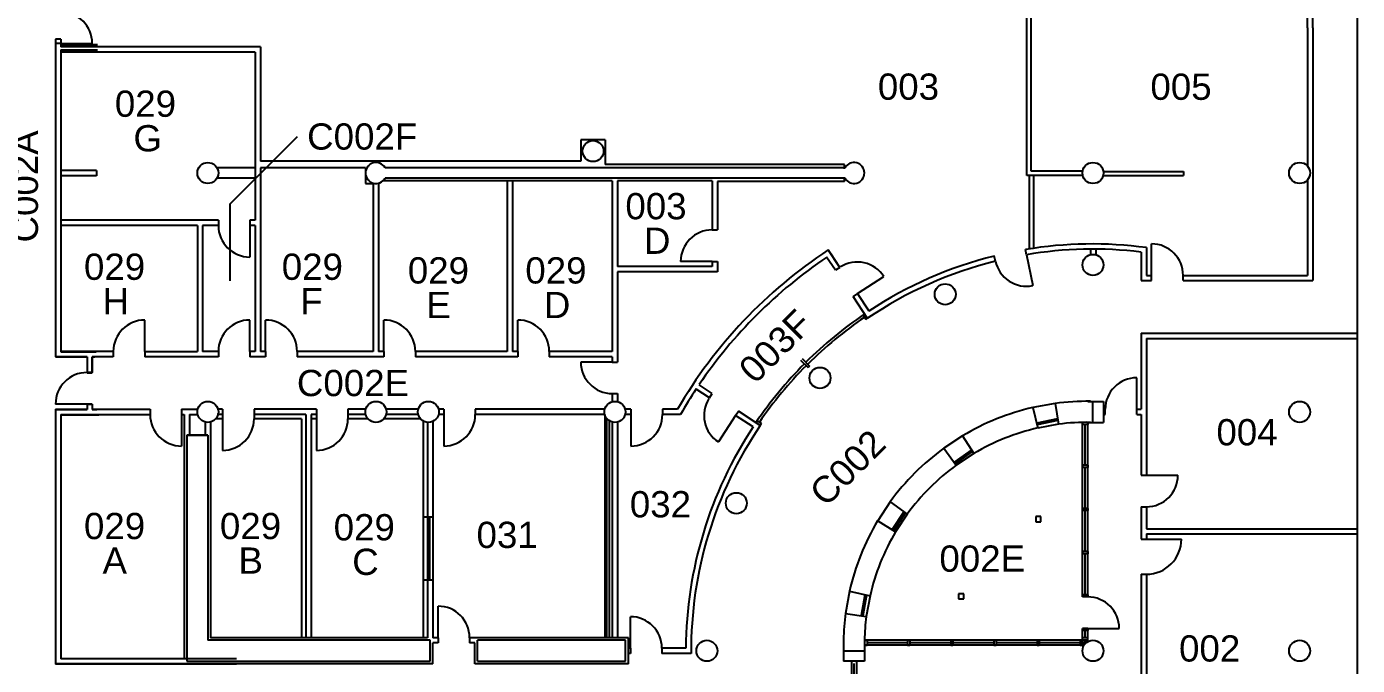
# Model space of a CAD drawing. Header units: inches. Extents: x 9 to 4499, y 3 to 3469.
# Drawn here: x 887 to 2407, y 1089 to 1819 of the extents above; entities that cross this region are included whole.
import ezdxf

# ---------------------------------------------------------------- set-up
doc = ezdxf.new("R2010")
doc.units = ezdxf.units.IN
doc.header["$MEASUREMENT"] = 0
for name, color, linetype in [('A-DOOR', 4, 'Continuous'), ('A-FLOR-TEXT', 7, 'Continuous'), ('A-GLAZ', 3, 'Continuous'), ('A-ROOF-OTLN', 6, 'Continuous'), ('A-WALL', 5, 'Continuous'), ('A-WALL-JAMB', 6, 'Continuous'), ('P-SANR-EQPM', 5, 'Continuous'), ('S-COLS', 6, 'Continuous')]:
    doc.layers.add(name, color=color, linetype=linetype)
doc.styles.add('ROMANS', font='arial.ttf', dxfattribs={"width": 0.9})

msp = doc.modelspace()

# ---------------------------------------------------------------- linework, layer by layer
at = {"layer": 'A-DOOR'}
for p, q in [((925.8, 1799.8), (961.8, 1799.8)), ((1141.8, 1591.8), (1141.8, 1555.8)), ((2171.8, 1534.8), (2171.8, 1570.8)), ((1669.8, 1550.8), (1633.8, 1550.8)), ((2028.7, 1558.4), (2036, 1523.2)), ((1835.7, 1514.1), (1866.1, 1533.4)), ((1021.8, 1447.8), (1021.8, 1483.8)), ((1021.8, 1447.8), (1021.8, 1483.8)), ((1141.8, 1447.8), (1141.8, 1483.8)), ((1141.8, 1447.8), (1141.8, 1483.8)), ((1159.8, 1447.8), (1159.8, 1483.8)), ((1159.8, 1447.8), (1159.8, 1483.8)), ((1294.8, 1447.8), (1294.8, 1483.8)), ((1294.8, 1447.8), (1294.8, 1483.8)), ((1447.8, 1447.8), (1447.8, 1483.8)), ((1447.8, 1447.8), (1447.8, 1483.8)), ((1555.8, 1435.8), (1519.8, 1435.8)), ((2154.8, 1381.8), (2154.8, 1417.8)), ((955.8, 1387.8), (919.8, 1387.8)), ((1063.8, 1375.8), (1063.8, 1339.8)), ((1063.8, 1375.8), (1063.8, 1339.8)), ((1110.6, 1370.8), (1110.6, 1334.8)), ((1217.8, 1370.8), (1217.8, 1334.8)), ((1363.3, 1375.8), (1363.3, 1339.8)), ((1577.1, 1375.8), (1577.1, 1339.8)), ((1696.5, 1374.8), (1677.2, 1344.5)), ((2165.8, 1306.4), (2201.8, 1306.4)), ((2165.8, 1233.3), (2205.8, 1233.3)), ((1356.8, 1120.8), (1356.8, 1156.8)), ((1356.8, 1120.8), (1356.8, 1156.8)), ((1576.4, 1108.8), (1576.4, 1144.8)), ((1576.4, 1108.8), (1576.4, 1144.8)), ((2098.8, 1131.4), (2134.8, 1131.4))]:
    msp.add_line(p, q, dxfattribs=at)
for centre, radius, start, end in [((925.8, 1799.8), 36, 0, 90), ((1141.8, 1591.8), 36, 180, 270), ((1669.8, 1550.8), 36, 90, 180), ((2171.8, 1534.8), 36, 0, 90), ((2028.7, 1558.4), 36, 191.66, 281.66), ((1835.7, 1514.1), 36, 32.4974, 122.4974), ((1021.8, 1447.8), 36, 90, 180), ((1021.8, 1447.8), 36, 90, 180), ((1141.8, 1447.8), 36, 90, 180), ((1141.8, 1447.8), 36, 90, 180), ((1159.8, 1447.8), 36, 0, 90), ((1159.8, 1447.8), 36, 0, 90), ((1294.8, 1447.8), 36, 0, 90), ((1294.8, 1447.8), 36, 0, 90), ((1447.8, 1447.8), 36, 0, 90), ((1447.8, 1447.8), 36, 0, 90), ((1555.8, 1435.8), 36, 180, 270), ((955.8, 1387.8), 36, 90, 180), ((2154.8, 1381.8), 36, 90, 180), ((1696.5, 1374.8), 36, 147.5026, 237.5026), ((1063.8, 1375.8), 36, 180, 270), ((1063.8, 1375.8), 36, 180, 270), ((1110.6, 1370.8), 36, 270, 0), ((1217.8, 1370.8), 36, 270, 0), ((1363.3, 1375.8), 36, 270, 0), ((1577.1, 1375.8), 36, 270, 0), ((2165.8, 1306.4), 36, 270, 0), ((2165.8, 1233.3), 40, 270, 0), ((1356.8, 1120.8), 36, 0, 90), ((1356.8, 1120.8), 36, 0, 90), ((2098.8, 1131.4), 36, 0, 90), ((1576.4, 1108.8), 36, 0, 90), ((1576.4, 1108.8), 36, 0, 90)]:
    msp.add_arc(centre, radius, start, end, dxfattribs=at)
at = {"layer": 'A-FLOR-TEXT'}
for p, q in [((1119.2, 1616.6), (1196.1, 1693.6)), ((1119.2, 1528.5), (1119.2, 1616.6)), ((1339.8, 1258.8), (1350.8, 1258.8)), ((1339.8, 1186.8), (1350.8, 1186.8))]:
    msp.add_line(p, q, dxfattribs=at)
at = {"layer": 'A-GLAZ'}
for p, q in [((2064.2, 1370.9), (2040.7, 1365.8)), ((2064.6, 1369), (2041.1, 1363.9)), ((2092.8, 1167.4), (2092.8, 1367.2)), ((2092.8, 1167.4), (2092.8, 1367.2)), ((2095.8, 1317.9), (2095.8, 1364.3)), ((2095.8, 1320.5), (2095.8, 1363.9)), ((2098.8, 1169.9), (2098.8, 1367.2)), ((1965.8, 1335.2), (1946.1, 1321.5)), ((1966.9, 1333.6), (1947.2, 1319.9)), ((2095.8, 1268.6), (2095.8, 1315.4)), ((1888.6, 1264.5), (1875.6, 1244.3)), ((1890.2, 1263.5), (1877.3, 1243.3)), ((2095.8, 1219.2), (2095.8, 1266.1)), ((1339.8, 1258.8), (1339.8, 1186.8)), ((1344.8, 1258.8), (1344.8, 1186.8)), ((1346.8, 1258.8), (1346.8, 1186.8)), ((1350.8, 1258.8), (1350.8, 1186.8)), ((2095.8, 1169.9), (2095.8, 1216.7)), ((1844.3, 1169.7), (1840, 1146.1)), ((1846.2, 1169.4), (1842, 1145.7)), ((2092.8, 1112.1), (2092.8, 1131.4)), ((2092.8, 1118.1), (2092.8, 1131.4)), ((2095.8, 1120.6), (2095.8, 1128.9)), ((2098.8, 1118.1), (2098.8, 1128.9)), ((2098.8, 1118.1), (1843.7, 1118.1)), ((2092.8, 1112.1), (1843.7, 1112.1)), ((1893, 1115.1), (1846.7, 1115.1)), ((1890.1, 1115.1), (1846.7, 1115.1)), ((1942.4, 1115.1), (1895.5, 1115.1)), ((1991.7, 1115.1), (1944.9, 1115.1)), ((2041, 1115.1), (1994.2, 1115.1)), ((2090.3, 1115.1), (2043.5, 1115.1)), ((1828.8, 1093.8), (1828.8, 982.8)), ((1831.8, 1091.3), (1831.8, 1039.5)), ((1834.8, 1093.8), (1834.8, 982.8))]:
    msp.add_line(p, q, dxfattribs=at)
at = {"layer": 'A-ROOF-OTLN'}
for radius, start, end in [(465, 124.1197, 134.846), (462, 124.4337, 134.845), (465, 135.154, 145.8803), (462, 135.155, 145.5663)]:
    msp.add_arc((2104.8, 1105.8), radius, start, end, dxfattribs=at)
at = {"layer": 'A-WALL'}
for p, q in [((2406.8, 847.8), (2406.8, 2322.3)), ((2029.2, 1648.8), (2029.2, 1860.3)), ((2034.2, 1653.8), (2034.2, 1855.3)), ((2349.8, 1817.8), (2349.8, 1853.8)), ((2355.8, 1817.8), (2355.8, 1853.8)), ((2349.8, 1817.8), (2349.8, 1659.7)), ((2355.8, 1817.8), (2355.8, 1528.8)), ((919.8, 1804.6), (919.8, 1441.6)), ((925.8, 1804.6), (919.8, 1804.6)), ((925.8, 1799.8), (919.8, 1799.8)), ((919.8, 1799.8), (919.8, 1441.8)), ((925.8, 1804.6), (925.8, 1798.6)), ((925.8, 1799.8), (925.8, 1795.8)), ((925.8, 1798.6), (967.6, 1798.6)), ((1153.8, 1795.8), (925.8, 1795.8)), ((1153.8, 1795.8), (1153.8, 1665.3)), ((925.8, 1792.6), (967.6, 1792.6)), ((925.8, 1792.6), (925.8, 1654.6)), ((925.8, 1789.8), (925.8, 1597.8)), ((1147.8, 1789.8), (925.8, 1789.8)), ((1147.8, 1789.8), (1147.8, 1597.8)), ((1547.8, 1689.8), (1519.8, 1689.8)), ((1519.8, 1689.8), (1519.8, 1665.3)), ((1547.8, 1689.8), (1547.8, 1661.4)), ((1147.8, 1657.8), (1104.2, 1657.8)), ((1519.8, 1665.3), (1153.8, 1665.3)), ((1273.8, 1657.8), (1153.8, 1657.8)), ((1153.8, 1657.8), (1153.8, 1447.8)), ((1273.8, 1657.8), (1273.8, 1639.8)), ((1821.4, 1657.8), (1296.2, 1657.8)), ((1820.8, 1661.4), (1547.8, 1661.4)), ((1820.8, 1656.5), (1820.8, 1661.4)), ((966.5, 1654.6), (925.8, 1654.6)), ((966.5, 1648.6), (925.8, 1648.6)), ((925.8, 1648.6), (925.8, 1447.6)), ((966.5, 1654.6), (966.5, 1648.6)), ((1147.8, 1645.8), (1104.2, 1645.8)), ((1555.8, 1642.8), (1293.7, 1642.8)), ((1821.4, 1645.8), (1296.2, 1645.8)), ((1435.8, 1642.8), (1435.8, 1447.8)), ((1441.8, 1642.8), (1441.8, 1447.8)), ((1555.8, 1642.8), (1555.8, 1447.8)), ((1669.8, 1642.8), (1561.8, 1642.8)), ((1561.8, 1642.8), (1561.8, 1544.8)), ((1669.8, 1642.8), (1669.8, 1586.8)), ((1820.8, 1642.1), (1675.8, 1642.1)), ((1675.8, 1642.1), (1675.8, 1586.8)), ((1820.8, 1642.1), (1820.8, 1647)), ((2093.2, 1648.8), (2029.2, 1648.8)), ((2032.2, 1565.1), (2032.2, 1648.8)), ((2093.2, 1653.8), (2034.2, 1653.8)), ((2037.2, 1565.8), (2037.2, 1648.8)), ((2116.4, 1648.8), (2208, 1648.8)), ((2116.7, 1653.6), (2208, 1653.6)), ((2208, 1653.6), (2208, 1648.8)), ((2349.8, 1643.8), (2349.8, 1534.8)), ((1273.8, 1639.8), (1282.8, 1639.8)), ((1282.8, 1639.8), (1282.8, 1447.8)), ((1288.8, 1640.1), (1288.8, 1447.8)), ((1105.8, 1597.8), (925.8, 1597.8)), ((1105.8, 1597.8), (1105.8, 1591.8)), ((1105.8, 1597.8), (1105.8, 1591.8)), ((1141.8, 1597.8), (1141.8, 1591.8)), ((1141.8, 1597.8), (1141.8, 1591.8)), ((1147.8, 1597.8), (1141.8, 1597.8)), ((1081.8, 1591.8), (925.8, 1591.8)), ((925.8, 1591.8), (925.8, 1447.8)), ((1081.8, 1591.8), (1081.8, 1447.8)), ((1105.8, 1591.8), (1087.8, 1591.8)), ((1087.8, 1591.8), (1087.8, 1447.8)), ((1147.8, 1591.8), (1141.8, 1591.8)), ((1147.8, 1591.8), (1147.8, 1447.8)), ((1669.8, 1586.8), (1675.8, 1586.8)), ((2165.8, 1566.5), (2165.8, 1534.8)), ((1669.8, 1550.8), (1669.8, 1544.8)), ((1669.8, 1550.8), (1675.8, 1550.8)), ((1675.8, 1550.8), (1675.8, 1538.8)), ((1810.7, 1540.7), (1800.6, 1555.6)), ((1815.7, 1544), (1802.3, 1563.9)), ((1815.7, 1544), (1805.6, 1558.9)), ((1993.5, 1551.1), (1992, 1557)), ((2028.7, 1558.4), (2027.8, 1564.3)), ((2102.5, 1558.5), (2102.5, 1564.8)), ((2108.5, 1558.2), (2108.5, 1564.7)), ((2159.8, 1561.4), (2159.8, 1528.8)), ((1669.8, 1544.8), (1561.8, 1544.8)), ((1561.8, 1538.8), (1561.8, 1435.8)), ((1675.8, 1538.8), (1561.8, 1538.8)), ((1815.7, 1544), (1810.7, 1540.7)), ((2159.8, 1528.8), (2171.8, 1528.8)), ((2159.8, 1528.8), (2171.8, 1528.8)), ((2165.8, 1534.8), (2171.8, 1534.8)), ((2171.8, 1528.8), (2171.8, 1534.8)), ((2207.8, 1534.8), (2349.8, 1534.8)), ((2207.8, 1528.8), (2207.8, 1534.8)), ((2207.8, 1528.8), (2355.8, 1528.8)), ((1835.7, 1514.1), (1830.7, 1510.7)), ((1847.3, 1485.7), (1830.7, 1510.7)), ((1849, 1494), (1835.7, 1514.1)), ((1844, 1490.7), (1841.9, 1489.3)), ((1845.2, 1484.3), (1841.9, 1489.3)), ((1845.2, 1484.3), (1847.4, 1485.8)), ((2159.8, 1468.8), (2406.8, 1468.8)), ((2159.8, 1468.8), (2159.8, 1381.8)), ((2165.8, 1462.8), (2406.8, 1462.8)), ((2165.8, 1462.8), (2165.8, 1306.4)), ((985.8, 1447.8), (925.8, 1447.8)), ((925.8, 1447.6), (966.2, 1447.6)), ((985.8, 1447.8), (985.8, 1441.8)), ((985.8, 1447.8), (985.8, 1441.8)), ((1021.8, 1447.8), (1021.8, 1441.8)), ((1021.8, 1447.8), (1021.8, 1441.8)), ((1021.8, 1447.8), (1021.8, 1441.8)), ((1021.8, 1447.8), (1081.8, 1447.8)), ((1105.8, 1447.8), (1087.8, 1447.8)), ((1105.8, 1447.8), (1105.8, 1441.8)), ((1105.8, 1447.8), (1105.8, 1441.8)), ((1141.8, 1447.8), (1141.8, 1441.8)), ((1147.8, 1447.8), (1141.8, 1447.8)), ((1141.8, 1447.8), (1141.8, 1441.8)), ((1147.8, 1447.8), (1141.8, 1447.8)), ((1159.8, 1447.8), (1153.8, 1447.8)), ((1159.8, 1447.8), (1153.8, 1447.8)), ((1159.8, 1447.8), (1159.8, 1441.8)), ((1195.8, 1447.8), (1195.8, 1441.8)), ((1282.8, 1447.8), (1195.8, 1447.8)), ((1294.8, 1447.8), (1288.8, 1447.8)), ((1294.8, 1447.8), (1288.8, 1447.8)), ((1294.8, 1447.8), (1294.8, 1441.8)), ((1435.8, 1447.8), (1330.8, 1447.8)), ((1330.8, 1447.8), (1330.8, 1441.8)), ((1447.8, 1447.8), (1441.8, 1447.8)), ((1447.8, 1447.8), (1447.8, 1441.8)), ((1483.8, 1447.8), (1483.8, 1441.8)), ((1555.8, 1447.8), (1483.8, 1447.8)), ((955.8, 1441.8), (919.8, 1441.8)), ((919.8, 1441.6), (955.8, 1441.6)), ((955.8, 1441.8), (955.8, 1423.8)), ((955.8, 1441.6), (955.8, 1423.6)), ((985.8, 1441.8), (961.8, 1441.8)), ((961.8, 1441.8), (961.8, 1423.8)), ((961.8, 1441.6), (964.7, 1441.6)), ((961.8, 1423.6), (961.8, 1441.6)), ((1105.8, 1441.8), (1021.8, 1441.8)), ((1159.8, 1441.8), (1141.8, 1441.8)), ((1159.8, 1441.8), (1141.8, 1441.8)), ((1294.8, 1441.8), (1195.8, 1441.8)), ((1447.8, 1441.8), (1330.8, 1441.8)), ((1555.8, 1441.8), (1483.8, 1441.8)), ((1555.8, 1441.8), (1555.8, 1435.8)), ((1555.8, 1435.8), (1561.8, 1435.8)), ((1770.9, 1437.9), (1779.4, 1429.4)), ((1772.6, 1439.7), (1781.1, 1431.2)), ((1781.1, 1431.2), (1779.4, 1429.4)), ((961.8, 1423.8), (955.8, 1423.8)), ((955.8, 1423.6), (961.8, 1423.6)), ((1555.8, 1399.8), (1555.8, 1390.4)), ((1555.8, 1399.8), (1561.8, 1399.8)), ((1561.8, 1399.8), (1561.8, 1390.4)), ((1666.6, 1394.8), (1651.7, 1404.9)), ((1669.9, 1399.8), (1655, 1409.9)), ((1666.6, 1394.8), (1669.9, 1399.8)), ((955.8, 1387.8), (955.8, 1381.8)), ((961.8, 1387.8), (955.8, 1387.8)), ((955.8, 1387.6), (955.8, 1381.6)), ((955.8, 1387.6), (961.8, 1387.6)), ((961.8, 1387.8), (961.8, 1381.8)), ((961.8, 1387.6), (961.8, 1381.6)), ((2061.5, 1388.3), (2036.1, 1383.7)), ((2036.1, 1383.7), (2041.9, 1360.4)), ((2061.5, 1388.3), (2065.5, 1364.6)), ((2098.8, 1390.8), (2116.8, 1390.8)), ((2104.8, 1366.8), (2104.8, 1390.8)), ((2116.8, 1390.8), (2116.8, 1366.8)), ((919.8, 1381.8), (955.8, 1381.8)), ((919.8, 1381.8), (919.8, 1090.8)), ((919.8, 1381.6), (955.8, 1381.6)), ((919.8, 1381.6), (919.8, 1090.6)), ((925.8, 1375.8), (1027.8, 1375.8)), ((925.8, 1375.8), (925.8, 1096.8)), ((925.8, 1375.6), (969.2, 1375.6)), ((925.8, 1375.6), (925.8, 1096.6)), ((961.8, 1381.8), (1027.8, 1381.8)), ((961.8, 1381.6), (967, 1381.6)), ((993.1, 1381.8), (1027.8, 1381.8)), ((993.1, 1381.8), (1027.8, 1381.8)), ((993.1, 1381.8), (1027.8, 1381.8)), ((993.1, 1375.8), (1027.8, 1375.8)), ((993.1, 1375.8), (1027.8, 1375.8)), ((993.1, 1375.8), (1027.8, 1375.8)), ((1027.8, 1381.8), (1027.8, 1375.8)), ((1027.8, 1381.8), (1027.8, 1375.8)), ((1027.8, 1381.8), (1027.8, 1375.8)), ((1027.8, 1381.8), (1027.8, 1375.8)), ((1063.8, 1381.8), (1082.2, 1381.8)), ((1063.8, 1381.8), (1063.8, 1375.8)), ((1063.8, 1381.8), (1082.2, 1381.8)), ((1063.8, 1381.8), (1063.8, 1375.8)), ((1063.8, 1375.8), (1066.8, 1375.8)), ((1066.8, 1375.8), (1066.8, 1096.8)), ((1072.8, 1375.8), (1082.2, 1375.8)), ((1072.8, 1375.8), (1072.8, 1352.4)), ((1110.6, 1370.8), (1102.7, 1370.8)), ((1110.6, 1381.8), (1104.6, 1381.8)), ((1110.6, 1375.8), (1104.6, 1375.8)), ((1110.6, 1375.8), (1105.4, 1375.8)), ((1110.6, 1381.8), (1110.6, 1370.8)), ((1217.8, 1381.8), (1146.6, 1381.8)), ((1146.6, 1381.8), (1146.6, 1370.8)), ((1205.8, 1375.8), (1146.6, 1375.8)), ((1205.8, 1375.8), (1146.6, 1375.8)), ((1200.8, 1370.8), (1146.6, 1370.8)), ((1200.8, 1370.8), (1200.8, 1151.7)), ((1205.8, 1375.8), (1205.8, 1120.8)), ((1205.8, 1375.8), (1205.8, 1151.7)), ((1217.8, 1375.8), (1211.8, 1375.8)), ((1211.8, 1375.8), (1211.8, 1120.8)), ((1217.8, 1370.8), (1211.8, 1370.8)), ((1217.8, 1381.8), (1217.8, 1370.8)), ((1253.8, 1381.8), (1253.8, 1370.8)), ((1274.2, 1381.8), (1253.8, 1381.8)), ((1274.2, 1375.8), (1253.8, 1375.8)), ((1276.9, 1370.8), (1253.8, 1370.8)), ((1336.7, 1370.8), (1294.7, 1370.8)), ((1334.1, 1381.8), (1297.4, 1381.8)), ((1334.1, 1375.8), (1297.4, 1375.8)), ((1339.8, 1368.3), (1339.8, 1258.8)), ((1363.3, 1381.8), (1357.3, 1381.8)), ((1363.3, 1375.8), (1357.3, 1375.8)), ((1363.3, 1381.8), (1363.3, 1375.8)), ((1399.3, 1381.8), (1399.3, 1375.8)), ((1547.2, 1381.8), (1399.3, 1381.8)), ((1547.2, 1375.8), (1399.3, 1375.8)), ((1547.2, 1375.8), (1547.2, 1120.8)), ((1549.2, 1371.6), (1549.2, 1120.8)), ((1552.2, 1368.7), (1552.2, 1120.8)), ((1577.1, 1381.8), (1570.4, 1381.8)), ((1577.1, 1375.8), (1570.4, 1375.8)), ((1577.1, 1381.8), (1577.1, 1375.8)), ((1613.1, 1381.8), (1613.1, 1375.8)), ((1630.2, 1381.8), (1613.1, 1381.8)), ((1633.7, 1375.8), (1613.1, 1375.8)), ((1696.5, 1374.8), (1699.8, 1379.8)), ((1716.5, 1361.6), (1696.5, 1374.8)), ((1724.8, 1363.3), (1699.8, 1379.8)), ((1719.8, 1366.6), (1721.2, 1368.7)), ((1726.2, 1365.4), (1721.2, 1368.7)), ((2154.8, 1381.8), (2159.8, 1381.8)), ((2154.8, 1375.8), (2154.8, 1381.8)), ((2154.8, 1375.8), (2159.8, 1375.8)), ((2159.8, 1375.8), (2159.8, 1306.4)), ((1090.8, 1367.1), (1090.8, 1352.4)), ((1096.8, 1367.1), (1096.8, 1120.8)), ((1344.8, 1367.1), (1344.8, 1120.8)), ((1344.8, 1367.1), (1344.8, 1258.8)), ((1350.8, 1367.9), (1350.8, 1120.8)), ((1555.8, 1367.1), (1555.8, 1120.8)), ((1561.8, 1367.1), (1561.8, 1120.8)), ((1726.2, 1365.4), (1724.7, 1363.1)), ((2065.5, 1364.6), (2041.9, 1360.4)), ((2098.8, 1366.8), (2116.8, 1366.8)), ((1069.8, 1352.4), (1093.8, 1352.4)), ((1093.8, 1352.4), (1069.8, 1352.4)), ((1069.8, 1352.4), (1069.8, 1093.8)), ((1093.8, 1352.4), (1093.8, 1117.8)), ((1955.9, 1351.5), (1934.3, 1337.2)), ((1955.9, 1351.5), (1968.7, 1331.1)), ((1934.3, 1337.2), (1948.5, 1317.9)), ((1968.7, 1331.1), (1948.6, 1317.9)), ((2159.8, 1306.4), (2165.8, 1306.4)), ((1873.1, 1275.9), (1858.9, 1254.3)), ((1873.1, 1275.9), (1892.7, 1262)), ((1892.7, 1262), (1879.4, 1241.8)), ((2159.8, 1270.4), (2165.8, 1270.4)), ((2159.8, 1270.4), (2159.8, 1233.3)), ((2165.8, 1270.4), (2165.8, 1245.3)), ((1858.9, 1254.3), (1879.4, 1241.8)), ((2159.8, 1233.3), (2165.8, 1233.3)), ((2165.8, 1245.3), (2406.8, 1245.3)), ((2165.8, 1239.3), (2406.8, 1239.3)), ((2165.8, 1239.3), (2165.8, 1233.3)), ((1339.8, 1186.8), (1339.8, 1120.8)), ((1344.8, 1186.8), (1344.8, 1120.8)), ((2159.8, 1193.3), (2165.8, 1193.3)), ((2159.8, 1193.3), (2159.8, 940.8)), ((2165.8, 1193.3), (2165.8, 940.8)), ((1826.8, 1174), (1822.2, 1148.6)), ((1826.8, 1174), (1850.2, 1168.6)), ((1850.2, 1168.6), (1845.9, 1145)), ((1200.8, 1151.7), (1200.8, 1120.8)), ((1205.8, 1148.7), (1205.8, 1120.8)), ((1822.2, 1148.6), (1845.9, 1145)), ((1347.8, 1117.8), (1093.8, 1117.8)), ((1344.8, 1120.8), (1096.8, 1120.8)), ((1347.8, 1093.8), (1347.8, 1117.8)), ((1356.8, 1120.8), (1350.8, 1120.8)), ((1350.8, 1090.8), (1350.8, 1114.8)), ((1356.8, 1114.8), (1350.8, 1114.8)), ((1356.8, 1120.8), (1356.8, 1114.8)), ((1398.8, 1120.8), (1392.8, 1120.8)), ((1392.8, 1120.8), (1392.8, 1114.8)), ((1398.8, 1114.8), (1392.8, 1114.8)), ((1574.3, 1120.8), (1398.8, 1120.8)), ((1398.8, 1090.8), (1398.8, 1114.8)), ((1570.8, 1117.8), (1401.8, 1117.8)), ((1401.8, 1093.8), (1401.8, 1117.8)), ((1570.8, 1093.8), (1570.8, 1117.8)), ((1574.3, 1090.8), (1574.3, 1120.8)), ((1819.8, 1118.1), (1819.7, 1093.8)), ((1843.7, 1118.1), (1843.7, 1093.8)), ((1066.8, 1096.8), (925.8, 1096.8)), ((1126.5, 1096.6), (925.8, 1096.6)), ((1576.4, 1108.8), (1574.3, 1108.8)), ((1576.4, 1102.8), (1574.3, 1102.8)), ((1576.4, 1108.8), (1576.4, 1102.8)), ((1612.4, 1108.8), (1612.4, 1102.8)), ((1639.8, 1108.8), (1612.4, 1108.8)), ((1645.8, 1102.8), (1612.4, 1102.8)), ((1819.8, 1105.8), (1843.7, 1105.8)), ((1350.8, 1090.8), (919.8, 1090.8)), ((1126.5, 1090.6), (919.8, 1090.6)), ((1069.8, 1093.8), (1347.8, 1093.8)), ((1574.3, 1090.8), (1398.8, 1090.8)), ((1401.8, 1093.8), (1570.8, 1093.8)), ((1843.7, 1093.8), (1819.7, 1093.8))]:
    msp.add_line(p, q, dxfattribs=at)
for centre, radius, start, end in [((2103.8, 1111.7), 459, 82.2393, 99.5388), ((2104.8, 1105.8), 549, 123.4369, 149.8191), ((2104.8, 1105.8), 543, 124.0666, 145.9334), ((2104.8, 1105.8), 459, 104.0334, 124.1276), ((2104.8, 1105.8), 465, 104.0317, 123.3803), ((2104.8, 1105.8), 459, 83.118, 99.5388), ((2104.8, 1105.8), 543, 146.5666, 150.1826), ((2098.8, 1111.8), 279.1, 102.9762, 120.7984), ((2098.8, 1111.8), 279.1, 89.3841, 97.6778), ((2104.8, 1105.8), 465, 146.6197, 179.6303), ((2104.8, 1105.8), 459, 145.8724, 180.3745), ((2098.8, 1111.8), 255.1, 102.8914, 120.6747), ((2098.8, 1111.8), 255.1, 89.3261, 97.4957), ((2098.8, 1111.8), 279.1, 126.1154, 143.978), ((2098.8, 1111.8), 255.1, 126.0909, 143.9182), ((2098.8, 1111.8), 279.1, 149.2945, 167.1132), ((2098.8, 1111.8), 255.1, 149.3338, 167.1132), ((2098.8, 1111.8), 279.1, 172.41, 178.6939), ((2098.8, 1111.8), 255.1, 172.5072, 178.571)]:
    msp.add_arc(centre, radius, start, end, dxfattribs=at)
at = {"layer": 'A-WALL-JAMB'}
for p, q in [((2116.8, 1381.8), (2118.8, 1381.8)), ((2116.8, 1375.8), (2118.8, 1375.8)), ((2118.8, 1375.8), (2118.8, 1381.8)), ((2092.8, 1366.8), (2092.8, 1364.3)), ((2098.8, 1364.3), (2092.8, 1364.3)), ((2098.8, 1366.8), (2098.8, 1364.3)), ((2098.8, 1317.9), (2092.8, 1317.9)), ((2092.8, 1317.9), (2092.8, 1315.4)), ((2098.8, 1315.4), (2092.8, 1315.4)), ((2098.8, 1317.9), (2098.8, 1315.4)), ((2092.8, 1268.6), (2092.8, 1266.1)), ((2098.8, 1268.6), (2092.8, 1268.6)), ((2098.8, 1266.1), (2092.8, 1266.1)), ((2098.8, 1268.6), (2098.8, 1266.1)), ((2098.8, 1219.2), (2092.8, 1219.2)), ((2092.8, 1219.2), (2092.8, 1216.7)), ((2098.8, 1216.7), (2092.8, 1216.7)), ((2098.8, 1219.2), (2098.8, 1216.7)), ((2092.8, 1169.9), (2092.8, 1167.4)), ((2098.8, 1169.9), (2092.8, 1169.9)), ((2098.8, 1167.4), (2092.8, 1167.4)), ((2098.8, 1169.9), (2098.8, 1167.4)), ((2098.8, 1131.4), (2092.8, 1131.4)), ((2092.8, 1131.4), (2092.8, 1128.9)), ((2098.8, 1128.9), (2092.8, 1128.9)), ((2098.8, 1131.4), (2098.8, 1128.9)), ((1844.2, 1118.1), (1846.7, 1118.1)), ((1844.2, 1112.1), (1846.7, 1112.1)), ((1846.7, 1118.1), (1846.7, 1112.1)), ((1893, 1118.1), (1895.5, 1118.1)), ((1893, 1118.1), (1893, 1112.1)), ((1893, 1112.1), (1895.5, 1112.1)), ((1895.5, 1118.1), (1895.5, 1112.1)), ((1942.4, 1118.1), (1942.4, 1112.1)), ((1942.4, 1118.1), (1944.9, 1118.1)), ((1942.4, 1112.1), (1944.9, 1112.1)), ((1944.9, 1118.1), (1944.9, 1112.1)), ((1991.7, 1118.1), (1994.2, 1118.1)), ((1991.7, 1118.1), (1991.7, 1112.1)), ((1991.7, 1112.1), (1994.2, 1112.1)), ((1994.2, 1118.1), (1994.2, 1112.1)), ((2041, 1118.1), (2041, 1112.1)), ((2041, 1118.1), (2043.5, 1118.1)), ((2041, 1112.1), (2043.5, 1112.1)), ((2043.5, 1118.1), (2043.5, 1112.1)), ((2098.8, 1118.1), (2090.3, 1118.1)), ((2090.3, 1118.1), (2090.3, 1112.1)), ((2090.3, 1112.1), (2094.6, 1112.1)), ((2098.8, 1120.6), (2092.8, 1120.6)), ((2092.8, 1118.1), (2092.8, 1118.1)), ((2098.8, 1118.1), (2092.8, 1118.1)), ((2092.8, 1118.1), (2092.8, 1112.1)), ((2092.8, 1112.1), (2092.8, 1112.1)), ((2094.6, 1112.1), (2094.6, 1116.1)), ((2098.8, 1116.1), (2094.6, 1116.1)), ((2098.8, 1116.1), (2098.8, 1120.6))]:
    msp.add_line(p, q, dxfattribs=at)
at = {"layer": 'P-SANR-EQPM'}
for p, q in [((2039.4, 1259.3), (2039.4, 1253.3)), ((2045.4, 1259.3), (2039.4, 1259.3)), ((2039.4, 1253.3), (2045.4, 1253.3)), ((2045.4, 1253.3), (2045.4, 1259.3)), ((1957.2, 1171.1), (1951.2, 1171.1)), ((1951.2, 1171.1), (1951.2, 1165.1)), ((1957.2, 1165.1), (1957.2, 1171.1)), ((1951.2, 1165.1), (1957.2, 1165.1))]:
    msp.add_line(p, q, dxfattribs=at)
at = {"layer": 'S-COLS'}
for centre in [(1533.8, 1676.8), (1093.8, 1651.8), (2104.8, 1651.8), (2340.8, 1651.8), (2104.8, 1546.8), (1936, 1513.2), (1793, 1417.6), (1093.8, 1378.8), (1285.8, 1378.8), (1345.7, 1378.8), (1558.8, 1378.8), (2340.8, 1378.8), (1697.4, 1274.5), (1663.8, 1105.8), (2104.8, 1105.8), (2340.8, 1105.8)]:
    msp.add_circle(centre, 12, dxfattribs=at)
for centre, start, end in [((1285.8, 1651.8), 30, 330), ((1831.8, 1651.8), 210, 150)]:
    msp.add_arc(centre, 12, start, end, dxfattribs=at)

# ---------------------------------------------------------------- texts
at = {"layer": 'A-FLOR-TEXT', "style": 'ROMANS'}
for s, p in [('003', (1859.1, 1735.5)), ('005', (2170.4, 1735.4)), ('029', (987.6, 1716)), ('G', (1008.8, 1676.5)), ('C002F', (1207.2, 1678.5)), ('003', (1570.7, 1598.9)), ('D', (1591.9, 1559.4)), ('029', (952.3, 1529.7)), ('029', (1178.2, 1529.7)), ('029', (1322.2, 1525.5)), ('029', (1456.4, 1525.5)), ('H', (973.5, 1490.2)), ('F', (1199.4, 1490.2)), ('E', (1343.4, 1486)), ('D', (1477.6, 1486)), ('C002E', (1195.5, 1396.8)), ('004', (2245.8, 1340.6)), ('032', (1575.8, 1258.3)), ('029', (952.3, 1233.4)), ('029', (1107.6, 1233.4)), ('029', (1237.5, 1232)), ('031', (1400.7, 1223.3)), ('A', (973.5, 1193.9)), ('B', (1128.8, 1193.9)), ('C', (1258.7, 1192.5)), ('002E', (1929.4, 1196.2)), ('002', (2203.1, 1093.5))]:
    msp.add_text(s, height=30, dxfattribs=at).set_placement(p)
for s, rotation, p in [('C002A', 90, (899.8, 1572.4)), ('003F', 44.9811, (1718.8, 1409.6)), ('C002', 44.9811, (1799.6, 1269))]:
    msp.add_text(s, height=30, rotation=rotation, dxfattribs=at).set_placement(p)

doc.saveas('drawing.dxf')
